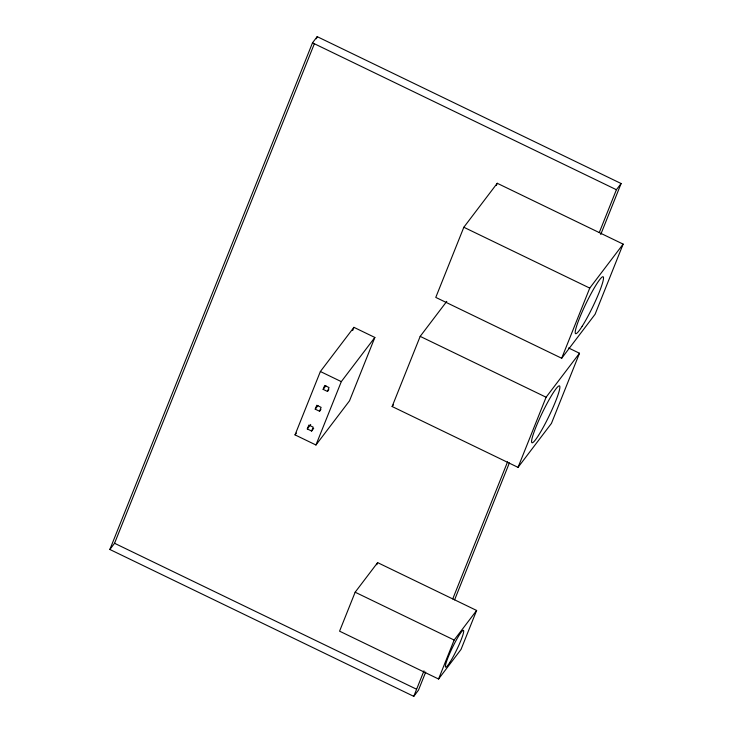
<?xml version="1.0" encoding="UTF-8"?>
<svg xmlns="http://www.w3.org/2000/svg" width="733" height="733" viewBox="0 0 733 733"><rect width="100%" height="100%" fill="white"/><g stroke="black" fill="none" stroke-linecap="round" stroke-linejoin="round"><path stroke-width="1.1" d="M425.699 672.097L418.479 690.156L413.769 696.35L109.858 549.475L312.496 42.844L317.197 36.65L621.117 183.525L600.73 234.505M109.858 549.475L114.559 543.281L314.228 44.081M316.354 38.776L317.197 36.65M295.023 434.88L320.376 371.512L353.929 327.339L374.856 337.455L349.513 400.823L315.95 444.995L295.023 434.88L296.398 433.084M307.292 428.952L308.85 425.058L313.193 427.156L311.635 431.05L307.292 428.952L310.719 424.444M315.217 409.151L316.775 405.257L321.118 407.356L319.551 411.25L315.217 409.151L317.957 405.551M323.134 389.36L324.692 385.457L329.035 387.555L327.477 391.459L323.134 389.36L325.873 385.75M352.665 330.51L353.929 327.339M315.95 444.995L341.303 381.627L374.856 337.455M568.551 347.955L579.501 353.251L551.445 423.399L518.039 467.37L392.128 406.522L420.183 336.374L446.773 301.373M463.833 227.257L435.778 297.406L561.68 358.254L595.086 314.274L623.142 244.126L497.24 183.277L463.833 227.257L589.744 288.096L623.142 244.126M496.388 185.403L497.24 183.277M355.157 592.209L339.571 631.177L438.563 679.015L461.03 649.429L476.624 610.461L377.632 562.623L355.157 592.209L454.148 640.046L476.624 610.461M376.789 564.731L377.632 562.623M413.769 696.35L423.976 670.842M452.747 598.925L507.584 461.808M599.264 232.59L616.407 189.719L621.117 183.525M454.588 599.878L509.389 462.862M518.039 467.37L546.094 397.222L579.501 353.251M561.68 358.254L589.744 288.096M438.563 679.015L454.148 640.046M327.477 391.459L328.842 389.654M319.551 411.25L320.926 409.454M311.635 431.05L313.687 428.347M392.128 406.522L393.493 404.726M312.496 42.844L616.407 189.719M420.183 336.374L546.094 397.222M320.376 371.512L341.303 381.627M114.559 543.281L416.417 689.157M449.879 662.375A20.396 2.419 -64.2 0 0 463.696 631.223A20.396 2.419 -64.2 0 0 450.089 652.608A20.396 2.419 -64.2 0 0 449.879 662.375M582.149 326.295A31.565 3.747 -64.2 0 0 603.516 278.091A31.565 3.747 -64.2 0 0 582.469 311.177A31.565 3.747 -64.2 0 0 582.149 326.295M538.498 435.411A31.565 3.747 -64.2 0 0 559.875 387.207A31.565 3.747 -64.2 0 0 538.819 420.302A31.565 3.747 -64.2 0 0 538.498 435.411"/></g></svg>
